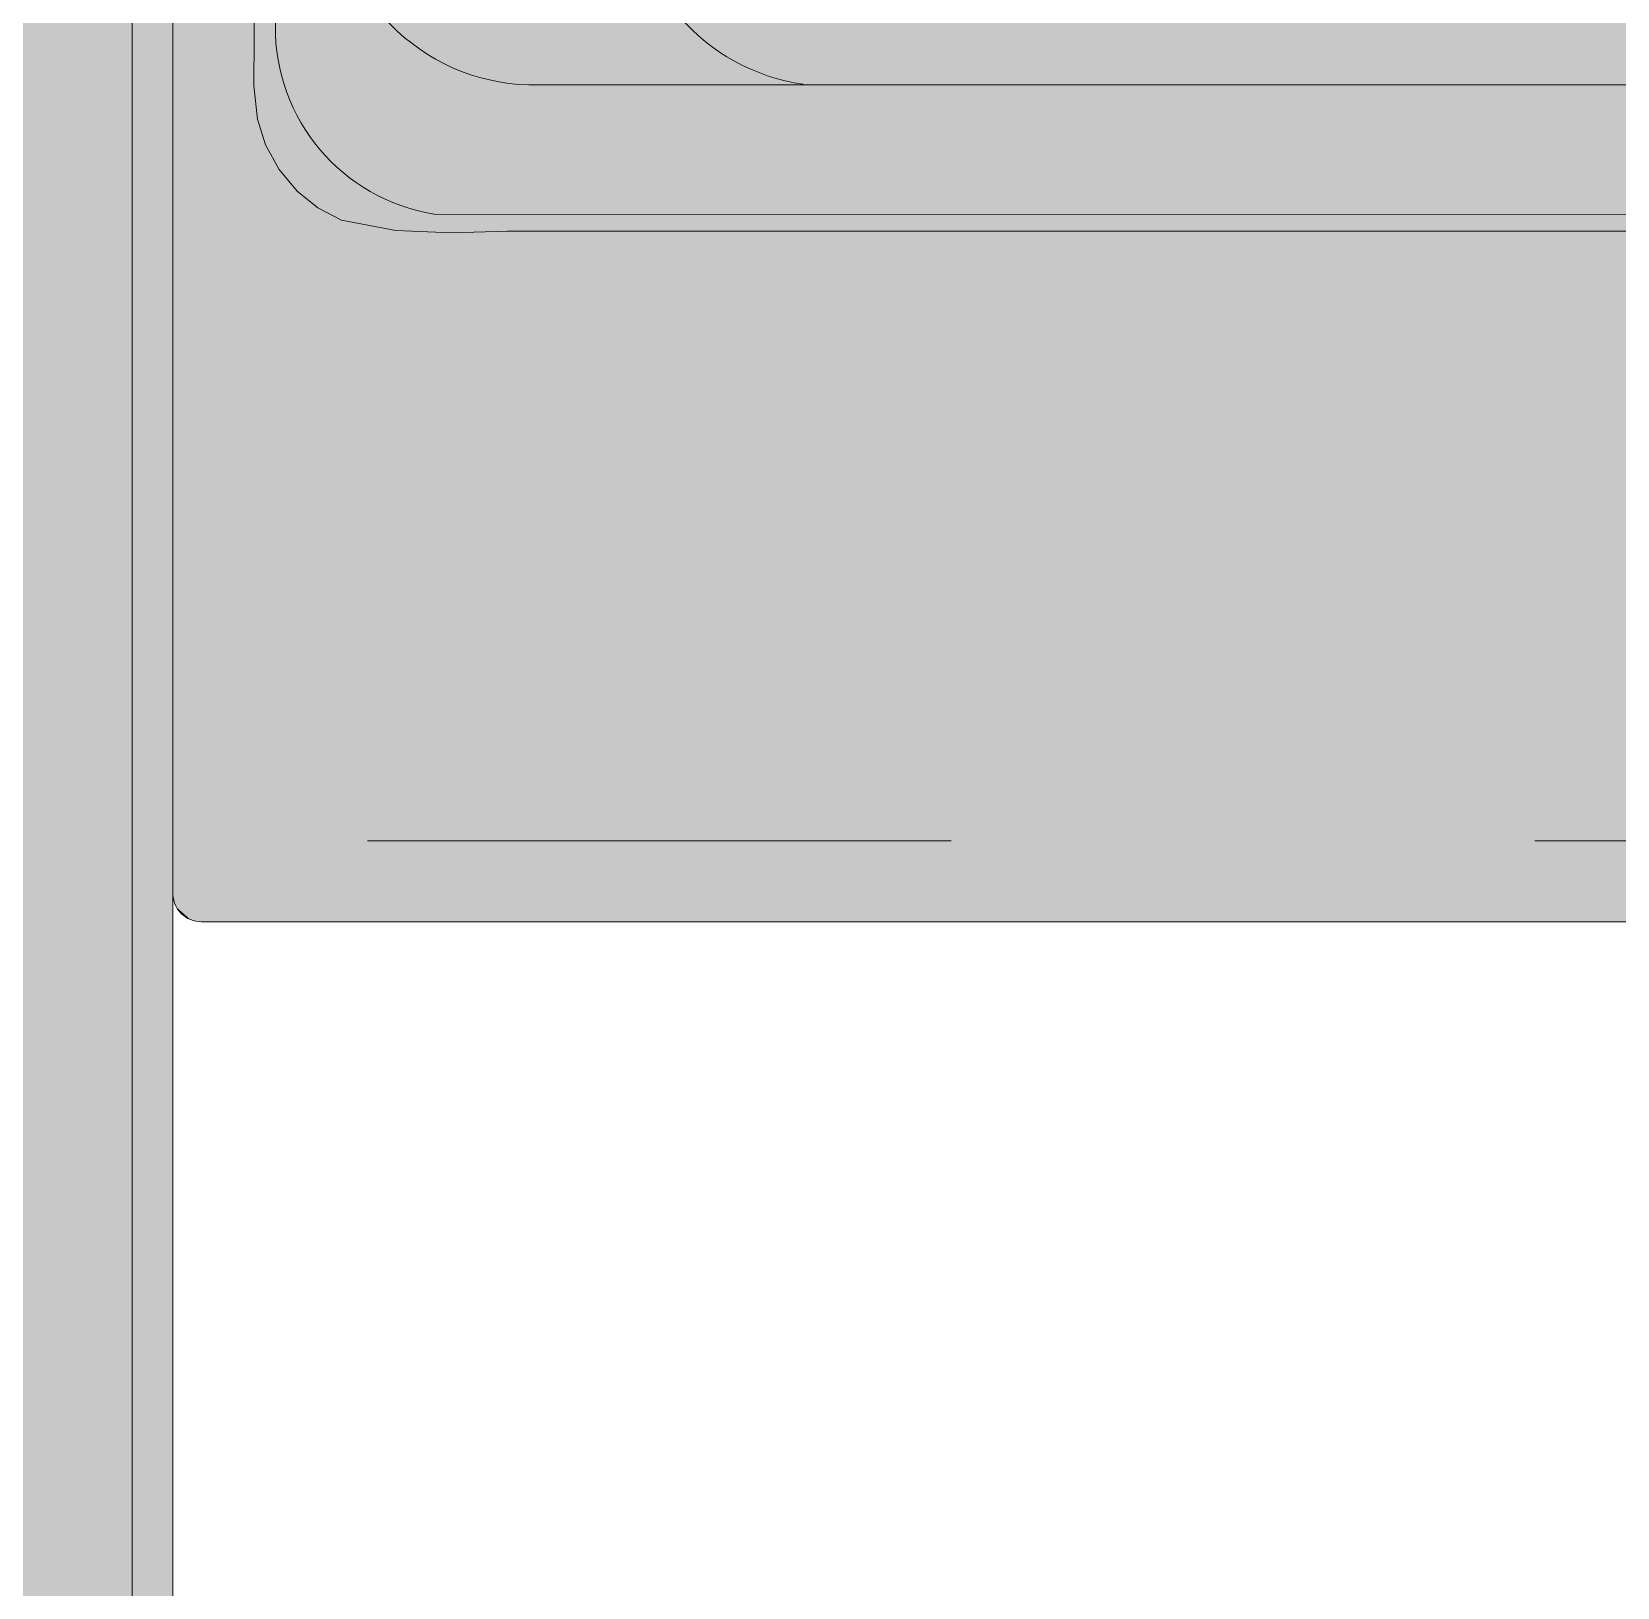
# Model space of a CAD drawing. Header units: inches. Extents: x 99 to 15695, y -7208 to 2559.
# Drawn here: x 8210.38 to 8229.93, y -5078.53 to -5059.34 of the extents above; entities that cross this region are included whole.
import ezdxf

# ---------------------------------------------------------------- set-up
doc = ezdxf.new("R2010")
doc.units = ezdxf.units.IN
doc.header["$LTSCALE"] = 96
doc.header["$MEASUREMENT"] = 0
doc.linetypes.add('Dot', pattern=[0.15, 0.075, -0.075])
for name, color, linetype, lineweight, true_color in [('Cabinets_  Base', 7, 'Dot', 5, 0xd4b6b5), ('Cabinets_ Countertops', 7, 'Continuous', 5, 0x804040), ('CAD_  Default', 7, 'Continuous', 18, 0x000000)]:
    doc.layers.add(name, color=color, linetype=linetype, lineweight=lineweight, true_color=true_color)
doc.layers.add('Fixtures_ Interior', color=231, linetype='Continuous', lineweight=0)
doc.layers.add('Walls_  Normal', color=6, linetype='Continuous', lineweight=13)

# ---------------------------------------------------------------- blocks, each defined once
blk = doc.blocks.new('K-19022-3  Park Falls Utility Sink CAD BLOCK')
at = {"layer": 'Fixtures_ Interior', "color": 17, "lineweight": 0, "true_color": 0x804040, "transparency": 33554687}
blk.add_lwpolyline([(-10.495, 2.554), (-10.493, 18.86), (-10.514, 19.551), (-10.488, 20.237), (-10.357, 20.906), (-10.206, 21.197), (-9.999, 21.454), (-9.734, 21.675), (-9.429, 21.841), (-9.113, 21.943), (-8.701, 21.986), (-8.106, 21.982), (8.106, 21.982)], dxfattribs=at)
blk.add_lwpolyline([(6.38, 21, -0.498732), (8.787, 18.594), (8.787, 3.748, -0.472781), (6.417, 1.378), (-6.319, 1.378, -0.363053), (-8.688, 3.748), (-8.688, 18.594, -0.407539), (-6.213, 21)], format="xyb", close=True, dxfattribs=at)
blk.add_lwpolyline([(-8.679, 15.211, -0.374246), (-6.228, 17.333), (6.365, 17.333, -0.437782), (8.789, 15.351)], format="xyb", dxfattribs=at)
at = {"layer": 'Fixtures_ Interior', "color": 7, "lineweight": 0, "true_color": 0xffffff, "transparency": 33554687}
for points in [[(-10.514, 19.551), (-10.488, 20.237), (-10.514, 19.551), (-8.106, 21.982)], [(-10.493, 18.86), (-10.514, 19.551), (-10.493, 18.86), (-8.106, 21.982)], [(-10.493, 18.86), (-8.106, 21.982), (-10.493, 18.86), (10.493, 18.86)], [(-9.113, 21.943), (-8.701, 21.986), (-9.113, 21.943), (-10.488, 20.237)], [(-10.488, 20.237), (-8.701, 21.986), (-10.488, 20.237), (-8.106, 21.982)], [(-10.488, 20.237), (-9.429, 21.841), (-10.488, 20.237), (-9.113, 21.943)], [(-8.106, 21.982), (8.106, 21.982), (-8.106, 21.982), (10.493, 18.86)], [(-10.357, 20.906), (-9.429, 21.841), (-10.357, 20.906), (-10.488, 20.237)], [(-9.734, 21.675), (-9.429, 21.841), (-9.734, 21.675), (-10.357, 20.906)], [(-10.357, 20.906), (-9.999, 21.454), (-10.357, 20.906), (-9.734, 21.675)], [(-10.206, 21.197), (-9.999, 21.454), (-10.206, 21.197), (-10.357, 20.906)], [(-10.493, 18.86), (10.493, 18.86), (-10.493, 18.86), (-10.495, 2.554)], [(-10.495, 2.554), (10.493, 18.86), (-10.495, 2.554), (8.106, 0.004)]]:
    blk.add_solid(points, dxfattribs=at)

msp = doc.modelspace()

# ---------------------------------------------------------------- linework, layer by layer
at = {"layer": 'Cabinets_  Base', "transparency": 33554687}
for p, q in [((8212.116, -5069.318), (8212.116, -5033.318)), ((8236.116, -5069.318), (8212.116, -5069.318))]:
    msp.add_line(p, q, dxfattribs=at)
msp.add_lwpolyline([(8212.116, -5069.318), (8212.116, -5033.318), (8236.116, -5033.318), (8236.116, -5069.318)], close=True, dxfattribs=at)
at = {"layer": 'Cabinets_  Base', "color": 252, "true_color": 0x949494, "transparency": 33554623}
for points in [[(8236.116, -5069.318), (8212.116, -5069.318), (8236.116, -5069.318), (8212.116, -5033.318)], [(8212.116, -5033.318), (8236.116, -5033.318), (8212.116, -5033.318), (8236.116, -5069.318)]]:
    msp.add_solid(points, dxfattribs=at)
at = {"layer": 'Cabinets_ Countertops', "transparency": 33554687}
for points in [[(8237.116, -5069.964, -0.414214), (8236.763, -5070.318), (8212.47, -5070.318, -0.414214), (8212.116, -5069.964), (8212.116, -5032.672, -0.414214), (8212.47, -5032.318), (8236.763, -5032.318, -0.414214), (8237.116, -5032.672)], [(8213.381, -5059.263, 0.372004), (8215.341, -5061.587), (8233.49, -5061.591, 0.367371), (8234.809, -5059.813), (8234.809, -5042.332, 0.307064), (8233.533, -5041.058), (8215.267, -5041.064, 0.315636), (8213.381, -5042.439)]]:
    msp.add_lwpolyline(points, format="xyb", close=True, dxfattribs=at)
at = {"layer": 'CAD_  Default', "transparency": 33554687}
for points in [[(8237.116, -5069.964, -0.414214), (8236.763, -5070.318), (8212.47, -5070.318, -0.414214), (8212.116, -5069.964), (8212.116, -5032.672, -0.414214), (8212.47, -5032.318), (8236.763, -5032.318, -0.414214), (8237.116, -5032.672)], [(8213.381, -5059.263, 0.372004), (8215.341, -5061.587), (8233.49, -5061.591, 0.367371), (8234.809, -5059.813), (8234.809, -5042.332, 0.307064), (8233.533, -5041.058), (8215.267, -5041.064, 0.315636), (8213.381, -5042.439)]]:
    msp.add_lwpolyline(points, format="xyb", close=True, dxfattribs=at)
at = {"layer": 'CAD_  Default', "color": 252, "true_color": 0x949494, "transparency": 33554623}
for points in [[(8213.381, -5059.263), (8212.116, -5069.964), (8213.381, -5059.263), (8212.116, -5032.672)], [(8213.381, -5059.263), (8213.4, -5059.594), (8213.381, -5059.263), (8212.116, -5069.964)], [(8212.116, -5069.964), (8213.4, -5059.594), (8212.116, -5069.964), (8213.46, -5059.892)], [(8213.46, -5059.892), (8213.558, -5060.18), (8213.46, -5059.892), (8212.116, -5069.964)], [(8212.116, -5069.964), (8213.558, -5060.18), (8212.116, -5069.964), (8213.692, -5060.453)], [(8213.692, -5060.453), (8213.861, -5060.706), (8213.692, -5060.453), (8212.116, -5069.964)], [(8212.116, -5069.964), (8213.861, -5060.706), (8212.116, -5069.964), (8214.062, -5060.935)], [(8214.062, -5060.935), (8214.291, -5061.135), (8214.062, -5060.935), (8212.116, -5069.964)], [(8212.116, -5069.964), (8214.291, -5061.135), (8212.116, -5069.964), (8214.544, -5061.304)], [(8214.544, -5061.304), (8214.817, -5061.439), (8214.544, -5061.304), (8212.116, -5069.964)], [(8212.116, -5069.964), (8214.817, -5061.439), (8212.116, -5069.964), (8215.105, -5061.537)], [(8215.105, -5061.537), (8215.341, -5061.587), (8215.105, -5061.537), (8212.116, -5069.964)], [(8212.116, -5069.964), (8215.341, -5061.587), (8212.116, -5069.964), (8212.47, -5070.318)], [(8212.47, -5070.318), (8215.341, -5061.587), (8212.47, -5070.318), (8233.49, -5061.591)], [(8236.763, -5070.318), (8212.47, -5070.318), (8236.763, -5070.318), (8233.49, -5061.591)], [(8212.143, -5070.1), (8212.119, -5070.011), (8212.143, -5070.1), (8212.116, -5069.964)], [(8212.47, -5070.318), (8212.143, -5070.1), (8212.47, -5070.318), (8212.116, -5069.964)], [(8212.128, -5070.056), (8212.119, -5070.011), (8212.128, -5070.056), (8212.143, -5070.1)], [(8212.163, -5070.141), (8212.143, -5070.1), (8212.163, -5070.141), (8212.47, -5070.318)], [(8212.189, -5070.18), (8212.163, -5070.141), (8212.189, -5070.18), (8212.334, -5070.291)], [(8212.423, -5070.315), (8212.163, -5070.141), (8212.423, -5070.315), (8212.47, -5070.318)], [(8212.334, -5070.291), (8212.163, -5070.141), (8212.334, -5070.291), (8212.423, -5070.315)], [(8212.293, -5070.271), (8212.189, -5070.18), (8212.293, -5070.271), (8212.334, -5070.291)], [(8212.22, -5070.214), (8212.189, -5070.18), (8212.22, -5070.214), (8212.254, -5070.245)], [(8212.254, -5070.245), (8212.189, -5070.18), (8212.254, -5070.245), (8212.293, -5070.271)], [(8212.378, -5070.306), (8212.334, -5070.291), (8212.378, -5070.306), (8212.423, -5070.315)]]:
    msp.add_solid(points, dxfattribs=at)
at = {"layer": 'Walls_  Normal', "transparency": 33554687}
for p, q in [((8211.616, -5031.818), (8211.616, -5128.818)), ((8212.116, -5032.318), (8212.116, -5128.318))]:
    msp.add_line(p, q, dxfattribs=at)
at = {"layer": 'Walls_  Normal', "color": 252, "true_color": 0x949494, "transparency": 33554687}
msp.add_solid([(8211.616, -5031.818), (8211.616, -5400.818), (8208.116, -5031.818), (8208.116, -5400.818)], dxfattribs=at)
at = {"layer": 'Walls_  Normal', "color": 236, "true_color": 0x7a003d, "transparency": 33554687}
msp.add_solid([(8212.116, -5031.818), (8212.116, -5128.818), (8211.616, -5031.818), (8211.616, -5128.818)], dxfattribs=at)

# ---------------------------------------------------------------- block references
at = {"layer": 'Fixtures_ Interior', "transparency": 33554687, "xscale": 0.9986589550971985, "yscale": 1.000354766845703, "rotation": 90}
msp.add_blockref('K-19022-3  Park Falls Utility Sink CAD BLOCK', (8235.11, -5051.318), dxfattribs=at)

doc.saveas('drawing.dxf')
